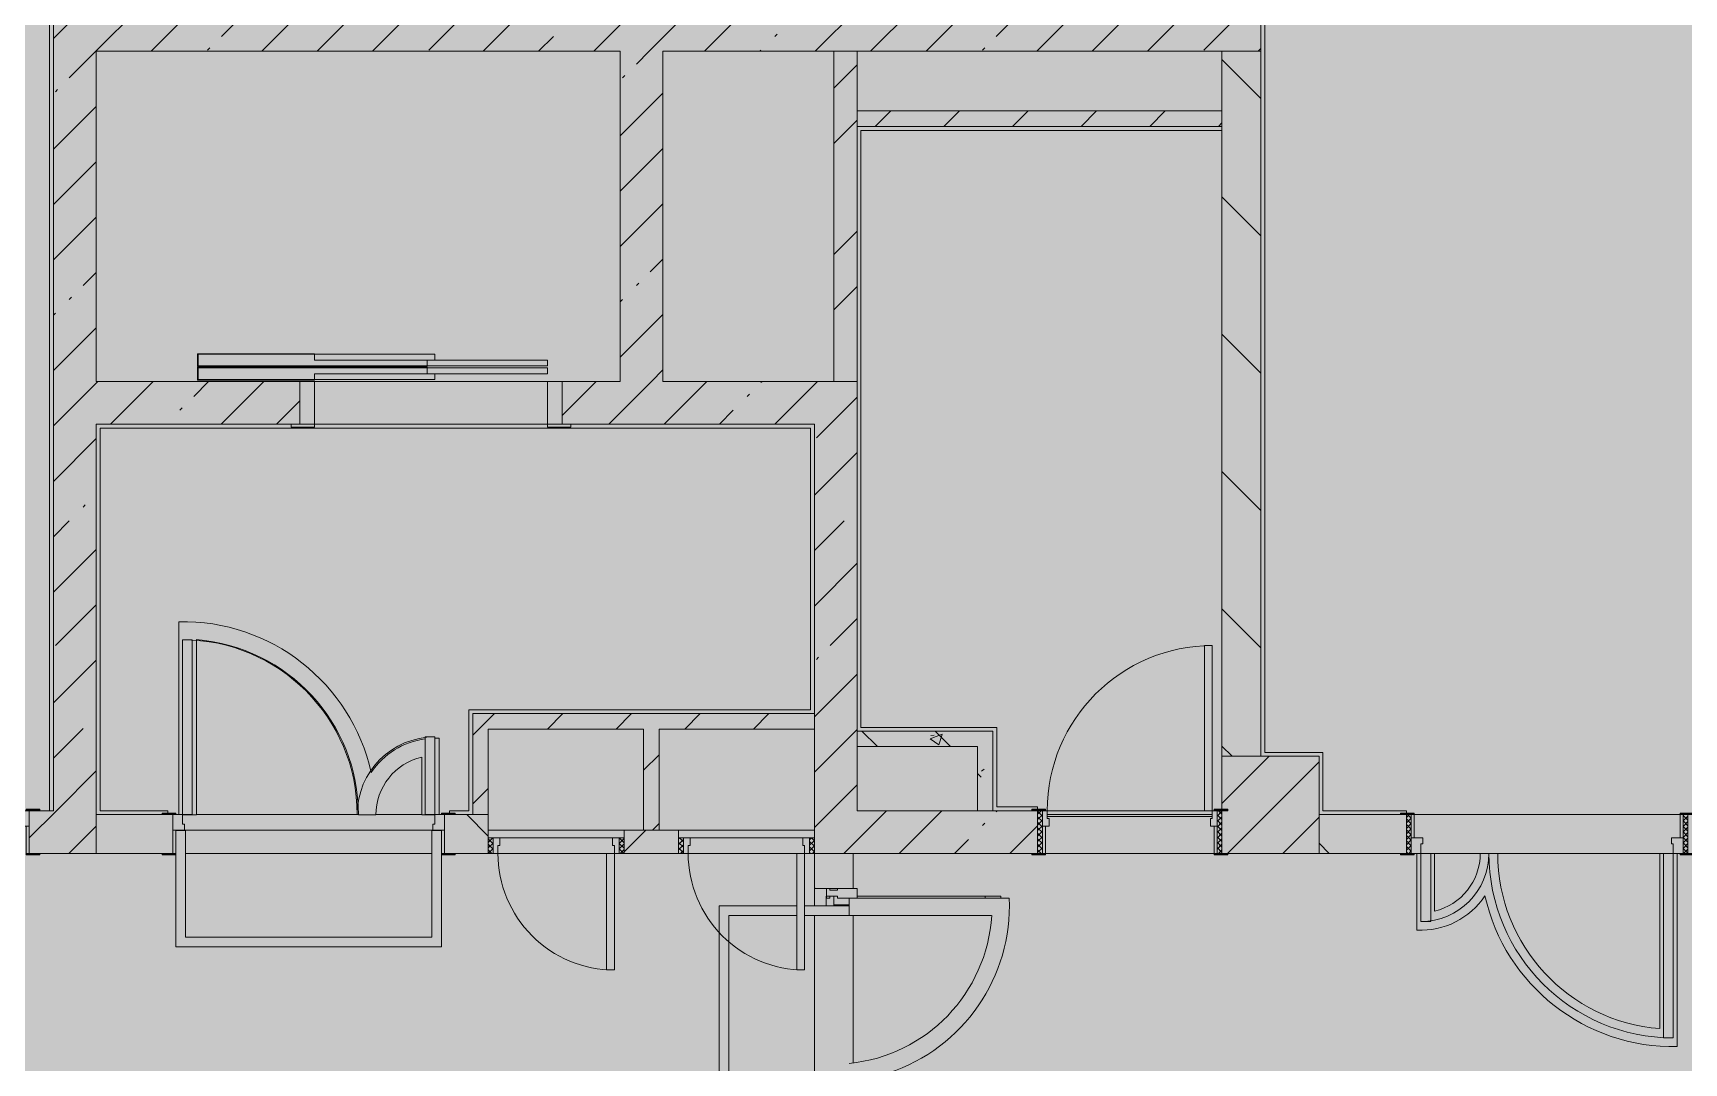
# Model space of a CAD drawing. Header units: millimetres. Extents: x 2623 to 210903, y -8553 to 29000.
# Drawn here: x 178368 to 186873, y 12321 to 17624 of the extents above; entities that cross this region are included whole.
import ezdxf

# ---------------------------------------------------------------- set-up
doc = ezdxf.new("R2010")
doc.units = ezdxf.units.MM
doc.layers.add('A-DETL-GENF-6', color=7, linetype='Continuous', lineweight=9, true_color=0xc0c0c0, transparency=0.4)
for name, color, linetype, lineweight, true_color in [('A-DETL-GENF-8', 7, 'Continuous', 5, 0xe2e2e2), ('A-DETL-GENF-9', 7, 'Continuous', 5, 0xb7b7b7), ('A-DOOR-3', 7, 'Continuous', 5, 0xb7b7b7), ('A-DOOR-4', 7, 'Continuous', 5, 0xe2e2e2), ('A-DOOR-5', 7, 'Continuous', 5, 0xaaaaaa), ('A-DOOR-FRAM-3', 7, 'Continuous', 5, 0xe2e2e2), ('A-DOOR-FRAM-4', 7, 'Continuous', 5, 0xb7b7b7), ('A-DOOR-FRAM-5', 7, 'Continuous', 5, 0xaaaaaa), ('A-FLOR-2', 7, 'Continuous', 5, 0xb7b7b7), ('A-GLAZ-CWMG-3', 7, 'Continuous', 5, 0x737373), ('A-WALL-6', 7, 'Continuous', 9, 0x737373), ('I-WALL-5', 7, 'Continuous', 5, 0x737373), ('I-WALL-6', 7, 'Continuous', 5, 0x787878), ('S-COLS-2', 7, 'Continuous', 5, 0x737373)]:
    doc.layers.add(name, color=color, linetype=linetype, lineweight=lineweight, true_color=true_color)
doc.layers.add('I-WALL-4', color=7, linetype='Continuous', lineweight=5)
doc.layers.add('S-COLS-1', color=7, linetype='Continuous', lineweight=5)
pattern_1 = [(45, (83893.37, 0), (-285.1231, 285.1231), []), (45, (84178.5, 0), (-285.1231, 285.1231), [504.031, -100.806, 16.764, -84.042])]
pattern_2 = [(45, (83893.4, 0), (-427.6843, 427.6843), []), (45, (84178.5, 0), (-427.6843, 427.6843), [])]
pattern_3 = [(135, (83893.37, 0), (-353.5534, -353.5534), [])]
pattern_4 = [(45, (83893.37, 0), (-176.7767, 176.7767), [])]
pattern_5 = [(135, (83893.37, 0), (-377.1708, -377.1708), [533.4, -88.9, 17.78, -88.9]), (135, (83893.37, 376.94), (-377.1708, -377.1708), []), (50, (83893.37, 0), (637.6445, -55.7866), [66.675, -733.425]), (355, (83893.4, 0), (-123.3494, 668.699), [53.34, -586.74]), (100.451, (83946.5, -4.65), (514.299, 612.908), [56.665, -623.315]), (46.184, (83893.4, 177.8), (948.7764, -147.1497), [100.012, -1100.137]), (96.636, (83972.4, 165.5), (830.909, 865.997), [84.998, -934.973]), (351.184, (83893.4, 177.8), (830.918, 865.988), [80.01, -880.11]), (21, (83982.27, 133.35), (530.6506, -357.9283), [66.675, -733.425]), (326, (83982.3, 133.35), (216.308, 644.6585), [53.34, -586.74]), (71.451, (84026.5, 103.5), (746.9596, 286.7243), [56.665, -623.315]), (37.5, (83893.37, 0), (10.81053, 295.9426), [16.764, -562.864, 16.764, -578.866, -588.962]), (37.5, (83893.37, 0), (10.81053, 295.9426), [-1175.258, 16.764, -572.198]), (7.5, (83893.37, 0), (233.8692, 350.6318), [16.764, -322.834, 16.764, -549.529, -224.472]), (7.5, (83893.37, 0), (233.8692, 350.6318), [-905.891, 16.764, -207.708]), (327.5, (83695.13, 0), (474.5678, -20.0513), [16.764, -205.486, 16.764, -676.656, -920.115]), (327.5, (83695.13, 0), (474.5678, -20.0513), [-915.67, 16.764, -903.351]), (317.5, (83606.23, 0), (518.4522, 88.9934), [16.764, -272.161, 16.764, -443.738, -653.415]), (317.5, (83606.23, 0), (518.4522, 88.9934), [-749.427, 16.764, -636.651])]

# ---------------------------------------------------------------- blocks, each defined once
blk = doc.blocks.new('110_Дверь_СКБ_2Ст - Д-1_л_Лестничная клетка EIS60 2-32142534-3_1_3_птичка')
at = {"layer": 'A-DOOR-4'}
for points in [[(612.5, 110), (662.5, 110), (662.5, 1010), (612.5, 1010), (612.5, 603.3)], [(-587.5, 110), (-587.5, 510), (-637.5, 510), (-637.5, 110)], [(712.5, -110), (712.5, 30), (697.5, 24.8), (697.5, -110)]]:
    blk.add_hatch(color=256, dxfattribs=at).paths.add_polyline_path(points)
h = blk.add_hatch(color=256, dxfattribs=at)
h.paths.add_polyline_path([(652.5, 30), (712.5, 30), (712.5, 110), (662.5, 110), (662.5, 60), (652.5, 60)])
h.paths.add_polyline_path([(-687.5, 30), (-627.5, 30), (-627.5, 60), (-637.5, 60), (-637.5, 110), (-687.5, 110)])
at = {"layer": 'A-DOOR-FRAM-3'}
for points in [[(-672.5, 110), (-672.5, 118), (-742.5, 118), (-742.5, 110)], [(767.5, 110), (767.5, 118), (697.5, 118), (697.5, 110)], [(-672.5, -110), (-672.5, 30), (-687.5, 24.8), (-687.5, -110)], [(-672.5, -118), (-672.5, -110), (-742.5, -110), (-742.5, -118)], [(767.5, -118), (767.5, -110), (697.5, -110), (697.5, -118)]]:
    blk.add_hatch(color=256, dxfattribs=at).paths.add_polyline_path(points)
at = {"layer": 'A-DOOR-3'}
for p, q in [((662.5, 1010), (612.5, 1010)), ((612.5, 1010), (612.5, 110)), ((662.5, 110), (662.5, 1010)), ((-637.5, 510), (-637.5, 110)), ((-587.5, 510), (-637.5, 510)), ((-587.5, 110), (-587.5, 510)), ((-637.5, 110), (-587.5, 110)), ((612.5, 110), (662.5, 110))]:
    blk.add_line(p, q, dxfattribs=at)
for centre, radius, start, end in [((662.5, 110), 900, 90, 180), ((-637.5, 110), 400, 360, 90)]:
    blk.add_arc(centre, radius, start, end, dxfattribs=at)
at = {"layer": 'A-DOOR-FRAM-4'}
for p, q in [((-672.5, 118), (-742.5, 118)), ((-742.5, 118), (-742.5, 110)), ((-742.5, 110), (-672.5, 110)), ((-637.5, 110), (-687.5, 110)), ((-687.5, 110), (-687.5, 30)), ((-672.5, 110), (-672.5, 118)), ((-637.5, 60), (-637.5, 110)), ((662.5, 110), (662.5, 60)), ((712.5, 110), (662.5, 110)), ((767.5, 118), (697.5, 118)), ((697.5, 118), (697.5, 110)), ((697.5, 110), (767.5, 110)), ((712.5, 30), (712.5, 110)), ((767.5, 110), (767.5, 118)), ((-687.5, 30), (-627.5, 30)), ((-672.5, 30), (-687.5, 30)), ((-687.5, 30), (-687.5, -110)), ((-672.5, -110), (-672.5, 30)), ((-627.5, 60), (-637.5, 60)), ((-627.5, 30), (-627.5, 60)), ((662.5, 60), (652.5, 60)), ((652.5, 60), (652.5, 30)), ((652.5, 30), (712.5, 30)), ((712.5, 30), (697.5, 30)), ((697.5, 30), (697.5, -110)), ((712.5, -110), (712.5, 30)), ((-672.5, -110), (-742.5, -110)), ((-742.5, -110), (-742.5, -118)), ((-742.5, -118), (-672.5, -118)), ((-687.5, -110), (-672.5, -110)), ((-672.5, -118), (-672.5, -110)), ((697.5, -110), (712.5, -110)), ((767.5, -110), (697.5, -110)), ((697.5, -110), (697.5, -118)), ((697.5, -118), (767.5, -118)), ((767.5, -118), (767.5, -110))]:
    blk.add_line(p, q, dxfattribs=at)
blk = doc.blocks.new('110_Дверь_СКБ_2Ст - Д-3а 1450x2100h_Лестничная клетка из коридора-32352288-3_1_3_птичка')
at = {"layer": 'A-DOOR-4'}
for points in [[(-587.5, 100), (-587.5, 1000), (-637.5, 1000), (-637.5, 100)], [(662.5, 100), (662.5, 500), (612.5, 500), (612.5, 100)], [(712.5, -100), (712.5, 20), (697.5, 20), (697.5, -100)]]:
    blk.add_hatch(color=256, dxfattribs=at).paths.add_polyline_path(points)
h = blk.add_hatch(color=256, dxfattribs=at)
h.paths.add_polyline_path([(-627.5, 20), (-627.5, 50), (-637.5, 50), (-637.5, 100), (-687.5, 100), (-687.5, 20)])
h.paths.add_polyline_path([(712.5, 20), (712.5, 100), (662.5, 100), (662.5, 50), (652.5, 50), (652.5, 20)])
at = {"layer": 'A-DOOR-FRAM-3'}
for points in [[(-672.5, 100), (-672.5, 108), (-742.5, 108), (-742.5, 100)], [(767.5, 100), (767.5, 108), (697.5, 108), (697.5, 100)], [(-672.5, -100), (-672.5, 20), (-687.5, 20), (-687.5, -100)], [(-672.5, -108), (-672.5, -100), (-742.5, -100), (-742.5, -108)], [(767.5, -108), (767.5, -100), (697.5, -100), (697.5, -108)]]:
    blk.add_hatch(color=256, dxfattribs=at).paths.add_polyline_path(points)
at = {"layer": 'A-DOOR-3'}
for p, q in [((-637.5, 1000), (-637.5, 100)), ((-587.5, 1000), (-637.5, 1000)), ((-587.5, 100), (-587.5, 1000)), ((662.5, 500), (612.5, 500)), ((612.5, 500), (612.5, 100)), ((662.5, 100), (662.5, 500)), ((-637.5, 100), (-587.5, 100)), ((612.5, 100), (662.5, 100))]:
    blk.add_line(p, q, dxfattribs=at)
for centre, radius, start, end in [((-637.5, 100), 900, 0, 90), ((662.5, 100), 400, 90, 180)]:
    blk.add_arc(centre, radius, start, end, dxfattribs=at)
at = {"layer": 'A-DOOR-FRAM-4'}
for p, q in [((-672.5, 108), (-742.5, 108)), ((-742.5, 108), (-742.5, 100)), ((-742.5, 100), (-672.5, 100)), ((-637.5, 100), (-687.5, 100)), ((-687.5, 100), (-687.5, 20)), ((-672.5, 100), (-672.5, 108)), ((-637.5, 50), (-637.5, 100)), ((662.5, 100), (662.5, 50)), ((712.5, 100), (662.5, 100)), ((767.5, 108), (697.5, 108)), ((697.5, 108), (697.5, 100)), ((697.5, 100), (767.5, 100)), ((712.5, 20), (712.5, 100)), ((767.5, 100), (767.5, 108)), ((-687.5, 20), (-627.5, 20)), ((-672.5, 20), (-687.5, 20)), ((-687.5, 20), (-687.5, -100)), ((-672.5, -100), (-672.5, 20)), ((-627.5, 50), (-637.5, 50)), ((-627.5, 20), (-627.5, 50)), ((662.5, 50), (652.5, 50)), ((652.5, 50), (652.5, 20)), ((652.5, 20), (712.5, 20)), ((712.5, 20), (697.5, 20)), ((697.5, 20), (697.5, -100)), ((712.5, -100), (712.5, 20)), ((-672.5, -100), (-742.5, -100)), ((-742.5, -100), (-742.5, -108)), ((-742.5, -108), (-672.5, -108)), ((-687.5, -100), (-672.5, -100)), ((-672.5, -108), (-672.5, -100)), ((697.5, -100), (712.5, -100)), ((767.5, -100), (697.5, -100)), ((697.5, -100), (697.5, -108)), ((697.5, -108), (767.5, -108)), ((767.5, -108), (767.5, -100))]:
    blk.add_line(p, q, dxfattribs=at)
blk = doc.blocks.new('110_Дверь_СКБ_1Ст_Внутренняя1 - Д-8_п_ 950x2100h_охрана 2-32352576-3_1_3_птичка')
at = {"layer": 'A-DOOR-4'}
h = blk.add_hatch(color=256, dxfattribs=at)
h.paths.add_polyline_path([(462.5, 30), (462.5, 110), (437.5, 110), (437.5, 70), (427.5, 70), (427.5, 30)])
h.paths.add_polyline_path([(-402.5, 30), (-402.5, 70), (-412.5, 70), (-412.5, 110), (-437.5, 110), (-437.5, 30)])
at = {"layer": 'A-DOOR-5'}
h = blk.add_hatch(dxfattribs=at)
h.set_pattern_fill('FP_13', color=256, style=0, pattern_type=2)
h.set_pattern_definition([(135, (1826.41, 174.685), (-14.14214, -14.14214), []), (225, (1826.41, 174.685), (14.14214, -14.14214), [])])
h.paths.add_polyline_path([(487.5, -110), (487.5, 110), (462.5, 110), (462.5, -110)])
at = {"layer": 'A-DOOR-FRAM-3'}
for points in [[(397.5, 110), (437.5, 110), (437.5, 960), (397.5, 960)], [(-422.5, 110), (-422.5, 118), (-492.5, 118), (-492.5, 110)], [(517.5, 110), (517.5, 118), (447.5, 118), (447.5, 110)], [(-422.5, -110), (-422.5, 30), (-437.5, 24.8), (-437.5, -110)], [(462.5, -110), (462.5, 30), (447.5, 24.8), (447.5, -110)], [(-422.5, -118), (-422.5, -110), (-492.5, -110), (-492.5, -118)], [(517.5, -118), (517.5, -110), (447.5, -110), (447.5, -118)]]:
    blk.add_hatch(color=256, dxfattribs=at).paths.add_polyline_path(points)
at = {"layer": 'A-DOOR-FRAM-5'}
h = blk.add_hatch(dxfattribs=at)
h.set_pattern_fill('FP_14', color=256, style=0, pattern_type=2)
h.set_pattern_definition([(45, (-296.384, 174.685), (-14.1421, 14.1421), []), (135, (-296.384, 174.685), (-14.1421, -14.1421), [])])
h.paths.add_polyline_path([(-437.5, -110), (-437.5, 110), (-462.5, 110), (-462.5, -110)])
at = {"layer": 'A-DOOR-3'}
for p, q in [((437.5, 960), (397.5, 960)), ((397.5, 960), (397.5, 110)), ((437.5, 110), (437.5, 960)), ((397.5, 110), (437.5, 110))]:
    blk.add_line(p, q, dxfattribs=at)
blk.add_arc((437.5, 110), 850, 90, 180, dxfattribs=at)
at = {"layer": 'A-DOOR-FRAM-4'}
for p, q in [((-422.5, 118), (-492.5, 118)), ((-492.5, 118), (-492.5, 110)), ((-492.5, 110), (-422.5, 110)), ((-437.5, 110), (-462.5, 110)), ((-462.5, 110), (-462.5, -110)), ((-412.5, 110), (-437.5, 110)), ((-437.5, 110), (-437.5, 30)), ((-437.5, -110), (-437.5, 110)), ((-422.5, 110), (-437.5, 110)), ((-437.5, 110), (-437.5, 109)), ((-437.5, 109), (-422.5, 109)), ((-422.5, 110), (-422.5, 118)), ((-422.5, 109), (-422.5, 110)), ((-412.5, 70), (-412.5, 110)), ((437.5, 110), (437.5, 70)), ((462.5, 110), (437.5, 110)), ((517.5, 118), (447.5, 118)), ((447.5, 118), (447.5, 110)), ((462.5, 110), (447.5, 110)), ((447.5, 110), (447.5, 109)), ((447.5, 110), (517.5, 110)), ((447.5, 109), (462.5, 109)), ((462.5, 30), (462.5, 110)), ((487.5, 110), (462.5, 110)), ((462.5, 110), (462.5, -110)), ((462.5, 109), (462.5, 110)), ((487.5, -110), (487.5, 110)), ((517.5, 110), (517.5, 118)), ((-437.5, 30), (-402.5, 30)), ((-422.5, 30), (-437.5, 30)), ((-437.5, 30), (-437.5, -110)), ((-422.5, -110), (-422.5, 30)), ((-402.5, 70), (-412.5, 70)), ((-402.5, 30), (-402.5, 70)), ((437.5, 70), (427.5, 70)), ((427.5, 70), (427.5, 30)), ((427.5, 30), (462.5, 30)), ((462.5, 30), (447.5, 30)), ((447.5, 30), (447.5, -110)), ((462.5, -110), (462.5, 30)), ((-422.5, -110), (-492.5, -110)), ((-492.5, -110), (-492.5, -118)), ((-492.5, -118), (-422.5, -118)), ((-462.5, -110), (-437.5, -110)), ((-437.5, -110), (-422.5, -110)), ((-422.5, -118), (-422.5, -110)), ((447.5, -110), (462.5, -110)), ((517.5, -110), (447.5, -110)), ((447.5, -110), (447.5, -118)), ((447.5, -118), (517.5, -118)), ((462.5, -110), (487.5, -110)), ((517.5, -118), (517.5, -110))]:
    blk.add_line(p, q, dxfattribs=at)
blk = doc.blocks.new('110_Дверь_СКБ_2Ст - Д-6_л__ ДОО_Дв_1450x2100h_Дверь из раздевальной в коридор-32357677-3_1_3_птичка')
at = {"layer": 'A-DOOR-4'}
for points in [[(-587.5, 1050), (-637.5, 1050), (-637.5, 100), (-587.5, 100), (-587.5, 543.6)], [(612.5, 450), (612.5, 100), (662.5, 100), (662.5, 450)]]:
    blk.add_hatch(color=256, dxfattribs=at).paths.add_polyline_path(points)
h = blk.add_hatch(color=256, dxfattribs=at)
h.paths.add_polyline_path([(662.5, 100), (662.5, 50), (652.5, 50), (652.5, 20), (712.5, 20), (712.5, 100), (672.8, 100)])
h.paths.add_polyline_path([(-637.5, 100), (-687.5, 100), (-687.5, 20), (-627.5, 20), (-627.5, 50), (-637.5, 50)])
at = {"layer": 'A-DOOR-5'}
h = blk.add_hatch(dxfattribs=at)
h.set_pattern_fill('FP_21', color=256, style=0, pattern_type=2)
h.set_pattern_definition([(135, (1576.41, 164.685), (-14.14214, -14.14214), []), (225, (1576.41, 164.685), (14.14214, -14.14214), [])])
h.paths.add_polyline_path([(737.5, 100), (712.5, 100), (712.5, -100), (737.5, -100), (737.5, -34.8)])
at = {"layer": 'A-DOOR-FRAM-3'}
for points in [[(-672.5, 108), (-742.5, 108), (-742.5, 100), (-672.5, 100)], [(697.5, 108), (697.5, 100), (767.5, 100), (767.5, 108)], [(-672.5, 20), (-687.5, 20), (-687.5, -100), (-672.5, -100), (-672.5, -34.8)], [(712.5, 20), (697.5, 20), (697.5, -100), (712.5, -100), (712.5, -34.8)], [(-672.5, -100), (-742.5, -100), (-742.5, -108), (-672.5, -108)], [(697.5, -100), (697.5, -108), (767.5, -108), (767.5, -100)]]:
    blk.add_hatch(color=256, dxfattribs=at).paths.add_polyline_path(points)
at = {"layer": 'A-DOOR-FRAM-5'}
h = blk.add_hatch(dxfattribs=at)
h.set_pattern_fill('FP_22', color=256, style=0, pattern_type=2)
h.set_pattern_definition([(45, (-546.384, 164.685), (-14.1421, 14.1421), []), (135, (-546.384, 164.685), (-14.1421, -14.1421), [])])
h.paths.add_polyline_path([(-712.5, 100), (-712.5, -100), (-687.5, -100), (-687.5, 100)])
at = {"layer": 'A-DOOR-3'}
for p, q in [((-637.5, 1050), (-637.5, 100)), ((-587.5, 1050), (-637.5, 1050)), ((-587.5, 100), (-587.5, 1050)), ((662.5, 450), (612.5, 450)), ((612.5, 450), (612.5, 100)), ((662.5, 100), (662.5, 450)), ((-637.5, 100), (-587.5, 100)), ((612.5, 100), (662.5, 100))]:
    blk.add_line(p, q, dxfattribs=at)
for centre, radius, start, end in [((-637.5, 100), 950, 0, 90), ((662.5, 100), 350, 90, 180)]:
    blk.add_arc(centre, radius, start, end, dxfattribs=at)
at = {"layer": 'A-DOOR-FRAM-4'}
for p, q in [((-672.5, 108), (-742.5, 108)), ((-742.5, 108), (-742.5, 100)), ((-742.5, 100), (-672.5, 100)), ((-687.5, 100), (-712.5, 100)), ((-712.5, 100), (-712.5, -100)), ((-637.5, 100), (-687.5, 100)), ((-687.5, 100), (-687.5, 20)), ((-687.5, -100), (-687.5, 100)), ((-672.5, 100), (-672.5, 108)), ((-637.5, 50), (-637.5, 100)), ((662.5, 100), (662.5, 50)), ((712.5, 100), (662.5, 100)), ((767.5, 108), (697.5, 108)), ((697.5, 108), (697.5, 100)), ((697.5, 100), (767.5, 100)), ((712.5, 20), (712.5, 100)), ((737.5, 100), (712.5, 100)), ((712.5, 100), (712.5, -100)), ((737.5, -100), (737.5, 100)), ((767.5, 100), (767.5, 108)), ((-687.5, 20), (-627.5, 20)), ((-672.5, 20), (-687.5, 20)), ((-687.5, 20), (-687.5, -100)), ((-672.5, -100), (-672.5, 20)), ((-627.5, 50), (-637.5, 50)), ((-627.5, 20), (-627.5, 50)), ((662.5, 50), (652.5, 50)), ((652.5, 50), (652.5, 20)), ((652.5, 20), (712.5, 20)), ((712.5, 20), (697.5, 20)), ((697.5, 20), (697.5, -100)), ((712.5, -100), (712.5, 20)), ((-672.5, -100), (-742.5, -100)), ((-742.5, -100), (-742.5, -108)), ((-742.5, -108), (-672.5, -108)), ((-712.5, -100), (-687.5, -100)), ((-687.5, -100), (-672.5, -100)), ((-672.5, -108), (-672.5, -100)), ((697.5, -100), (712.5, -100)), ((767.5, -100), (697.5, -100)), ((697.5, -100), (697.5, -108)), ((697.5, -108), (767.5, -108)), ((712.5, -100), (737.5, -100)), ((767.5, -108), (767.5, -100))]:
    blk.add_line(p, q, dxfattribs=at)
blk = doc.blocks.new('110_Дверь_СКБ_1Ст - д-18 700x2100h_Технический шкаф ЭОМ и СС-V147-3_1_3_птичка')
at = {"layer": 'A-DOOR-4'}
h = blk.add_hatch(color=256, dxfattribs=at)
h.paths.add_polyline_path([(312.5, 60), (312.5, 20), (302.5, 20), (302.5, -20), (337.5, -20), (337.5, 60)])
h.paths.add_polyline_path([(-287.5, 60), (-312.5, 60), (-312.5, -20), (-277.5, -20), (-277.5, 20), (-287.5, 20)])
at = {"layer": 'A-DOOR-5'}
h = blk.add_hatch(dxfattribs=at)
h.set_pattern_fill('FP_26', color=256, style=0, pattern_type=2)
h.set_pattern_definition([(135, (1951.41, 124.685), (-14.14214, -14.14214), []), (225, (1951.41, 124.685), (14.14214, -14.14214), [])])
h.paths.add_polyline_path([(362.5, 60), (337.5, 60), (337.5, -20), (362.5, -20)])
at = {"layer": 'A-DOOR-FRAM-3'}
blk.add_hatch(color=256, dxfattribs=at).paths.add_polyline_path([(-247.5, 660), (-287.5, 660), (-287.5, 60), (-247.5, 60), (-247.5, 503.6)])
at = {"layer": 'A-DOOR-FRAM-5'}
h = blk.add_hatch(dxfattribs=at)
h.set_pattern_fill('FP_27', color=256, style=0, pattern_type=2)
h.set_pattern_definition([(45, (-171.384, 124.685), (-14.1421, 14.1421), []), (135, (-171.384, 124.685), (-14.1421, -14.1421), [])])
h.paths.add_polyline_path([(-312.5, 60), (-337.5, 60), (-337.5, -20), (-312.5, -20)])
at = {"layer": 'A-DOOR-3'}
for p, q in [((-287.5, 660), (-287.5, 60)), ((-247.5, 660), (-287.5, 660)), ((-247.5, 60), (-247.5, 660)), ((-287.5, 60), (-247.5, 60))]:
    blk.add_line(p, q, dxfattribs=at)
blk.add_arc((-287.5, 60), 600, 360, 90, dxfattribs=at)
at = {"layer": 'A-DOOR-FRAM-4'}
for p, q in [((-312.5, 60), (-337.5, 60)), ((-337.5, 60), (-337.5, -20)), ((-287.5, 60), (-312.5, 60)), ((-312.5, 60), (-312.5, -20)), ((-312.5, -20), (-312.5, 60)), ((-287.5, 20), (-287.5, 60)), ((-277.5, 20), (-287.5, 20)), ((-277.5, -20), (-277.5, 20)), ((-247.5, 60), (312.5, 60)), ((312.5, 20), (302.5, 20)), ((302.5, 20), (302.5, -20)), ((312.5, 60), (312.5, 20)), ((337.5, 60), (312.5, 60)), ((337.5, -20), (337.5, 60)), ((362.5, 60), (337.5, 60)), ((337.5, 60), (337.5, -20)), ((362.5, -20), (362.5, 60)), ((-337.5, -20), (-312.5, -20)), ((-312.5, -20), (-277.5, -20)), ((302.5, -20), (-277.5, -20)), ((302.5, -20), (337.5, -20)), ((337.5, -20), (362.5, -20))]:
    blk.add_line(p, q, dxfattribs=at)
blk = doc.blocks.new('BSC_Колонна _Прямоугольная - 500х500-17857564-3_1_3_птичка')
at = {"layer": 'S-COLS-1'}
h = blk.add_hatch(dxfattribs=at)
h.set_pattern_fill('FP_134', color=256, style=0, pattern_type=2)
h.set_pattern_definition([(45, (-100850, -13650), (-285.1231, 285.1231), []), (45, (-100564.88, -13650), (-285.1231, 285.1231), [504.031, -100.806, 16.764, -84.042])])
h.paths.add_polyline_path([(-250, -250), (250, -250), (250, 250), (-250, 250), (-250, -22), (-220, -22), (-220, -30), (-250, -30), (-250, -115.2)])
at = {"layer": 'S-COLS-2'}
for p, q in [((250, 250), (-250, 250)), ((-250, 250), (-250, -22)), ((250, -250), (250, 250)), ((-220, -250), (250, -250))]:
    blk.add_line(p, q, dxfattribs=at)
blk = doc.blocks.new('DOR_Дверь лифта - 1350х2050h-19118285-3_1_3_птичка')
at = {"layer": 'A-DOOR-3'}
for p, q in [((-600, 125), (-720, 125)), ((-720, 125), (-720, 110)), ((-720, 110), (-600, 110)), ((-675, 110), (-675, -110)), ((-600, 110), (-675, 110)), ((-600, 110), (-600, 125)), ((600, 110), (-600, 110)), ((-600, 110), (-600, -110)), ((720, 125), (600, 125)), ((600, 125), (600, 110)), ((600, -110), (600, 110)), ((675, 110), (600, 110)), ((600, 110), (720, 110)), ((675, -110), (675, 110)), ((720, 110), (720, 125)), ((-675, -110), (-600, -110)), ((-600, -110), (600, -110)), ((-600, -150), (-600, -180)), ((20, -150), (-600, -150)), ((-20, -120), (-20, -150)), ((600, -120), (-20, -120)), ((-20, -150), (600, -150)), ((20, -180), (20, -150)), ((600, -110), (675, -110)), ((600, -150), (600, -120)), ((-600, -180), (20, -180)), ((-600, -190), (-600, -220)), ((20, -190), (-600, -190)), ((-600, -220), (20, -220)), ((-20, -220), (-20, -250)), ((600, -220), (-20, -220)), ((-20, -250), (600, -250)), ((20, -220), (20, -190)), ((600, -250), (600, -220))]:
    blk.add_line(p, q, dxfattribs=at)
at = {"layer": 'A-DOOR-FRAM-4'}
for p, q in [((600, -117), (600, -120)), ((1203, -117), (600, -117)), ((600, -120), (1200, -120)), ((1200, -120), (1200, -180)), ((1203, -183), (1203, -117)), ((1200, -180), (20, -180)), ((20, -180), (20, -183)), ((20, -183), (1203, -183)), ((1203, -187), (20, -187)), ((20, -187), (20, -190)), ((20, -190), (1200, -190)), ((600, -250), (600, -253)), ((1200, -250), (600, -250)), ((600, -253), (1203, -253)), ((1200, -190), (1200, -250)), ((1203, -253), (1203, -187))]:
    blk.add_line(p, q, dxfattribs=at)
blk = doc.blocks.new('Дверь_Витражная_остекление_ - ВВ-7 остекление-32356329-3_1_3_птичка')
at = {"layer": 'A-DETL-GENF-8'}
blk.add_hatch(color=256, dxfattribs=at).paths.add_polyline_path([(-860, -20), (-860, -96), (-815, -96), (-815, -20)])
h = blk.add_hatch(color=256, dxfattribs=at)
h.paths.add_polyline_path([(865, -100), (900, -100), (900, -40), (910, -40), (910, -20), (865, -20), (865, -40)])
h.paths.add_polyline_path([(900, -880), (910, -880), (910, -140), (900, -140), (900, -833.5)])
at = {"layer": 'A-DETL-GENF-9'}
for p, q in [((-815, -20), (-860, -20)), ((-860, -96), (-860, -20)), ((-815, -20), (-860, -20)), ((-860, -20), (-860, -96)), ((865, -100), (865, -20)), ((865, -20), (865, -100)), ((910, -880), (910, -140)), ((910, -880), (910, -140)), ((910, -800), (900, -800)), ((910, -880), (900, -880)), ((900, -880), (910, -880))]:
    blk.add_line(p, q, dxfattribs=at)
at = {"layer": 'A-DOOR-3'}
for p, q in [((-910, 20), (-860, 20)), ((-910, -20), (-910, 20)), ((-860, 20), (-860, -20)), ((860, 20), (910, 20)), ((860, -20), (860, 20)), ((910, 20), (910, -20)), ((-860, -20), (-910, -20)), ((-860, -96), (-860, -20)), ((910, -20), (860, -20))]:
    blk.add_line(p, q, dxfattribs=at)
for centre, start, end in [((-860, -20), 354.58147, 0), ((860, -20), 180, 185.41853)]:
    blk.add_arc(centre, 860, start, end, dxfattribs=at)
blk = doc.blocks.new('Прямоугольный импост - Импост структурный с накладкой - 160мм Темный-32348142-3_1_3_птичка')
at = {"layer": 'A-GLAZ-CWMG-3'}
for p, q in [((0, 17), (-50, 17)), ((-50, 17), (-50, 0)), ((-50, 0), (-40, 0)), ((-40, 0), (-40, -40)), ((-10, -40), (-10, 0)), ((-10, 0), (0, 0)), ((0, 0), (0, 17)), ((-40, -40), (-50, -40)), ((-50, -40), (-50, -140)), ((0, -40), (-10, -40)), ((0, -140), (0, -40)), ((-50, -140), (0, -140))]:
    blk.add_line(p, q, dxfattribs=at)

msp = doc.modelspace()

# ---------------------------------------------------------------- hatches: boundary and pattern name
at = {"layer": 'A-DETL-GENF-6'}
msp.add_hatch(color=256, dxfattribs=at).paths.add_polyline_path([(209126.4, -258), (209126.4, 21479), (177226.4, 21479), (177226.4, 27379), (168463.4, 27379), (168463.4, 10208.3), (173103.4, 10208.3), (173103.4, -258), (207881, -258)])
at = {"layer": 'I-WALL-4'}
h = msp.add_hatch(dxfattribs=at)
h.set_pattern_fill('FP_69', color=256, style=0, pattern_type=2)
h.set_pattern_definition(pattern_1)
h.paths.add_polyline_path([(184473.4, 17530), (184693.4, 17530), (184693.4, 21400), (184473.4, 21400), (184473.4, 17750)])
h = msp.add_hatch(dxfattribs=at)
h.set_pattern_fill('FP_69', color=256, style=0, pattern_type=2)
h.set_pattern_definition(pattern_1)
h.paths.add_polyline_path([(178516.5, 13620), (178693.4, 13620), (178693.4, 17750), (178473.4, 17750), (178473.4, 13620)])
h = msp.add_hatch(dxfattribs=at)
h.set_pattern_fill('FP_69', color=256, style=0, pattern_type=2)
h.set_pattern_definition(pattern_1)
h.paths.add_polyline_path([(184473.4, 17530), (184473.4, 17750), (178693.4, 17750), (178693.4, 17530), (183643.7, 17530)])
h = msp.add_hatch(dxfattribs=at)
h.set_pattern_fill('FP_69', color=256, style=0, pattern_type=2)
h.set_pattern_definition(pattern_1)
h.paths.add_polyline_path([(181613.4, 15830), (181613.4, 17530), (181393.4, 17530), (181393.4, 15830)])
h = msp.add_hatch(dxfattribs=at)
h.set_pattern_fill('FP_95', color=256, style=0, pattern_type=2)
h.set_pattern_definition(pattern_2)
h.paths.add_polyline_path([(182613.4, 15830), (182613.4, 17530), (182493.4, 17530), (182493.4, 15830)])
h = msp.add_hatch(dxfattribs=at)
h.set_pattern_fill('FP_72', color=256, style=0, pattern_type=2)
h.set_pattern_definition(pattern_3)
h.paths.add_polyline_path([(184693.4, 13900), (184693.4, 17530), (184493.4, 17530), (184493.4, 13900), (184677.5, 13900)])
h = msp.add_hatch(dxfattribs=at)
h.set_pattern_fill('FP_74', color=256, style=0, pattern_type=2)
h.set_pattern_definition(pattern_4)
h.paths.add_polyline_path([(184493.4, 17142.8), (184493.4, 17222.8), (182613.4, 17222.8), (182613.4, 17142.8), (183643.7, 17142.8)])
h = msp.add_hatch(dxfattribs=at)
h.set_pattern_fill('FP_69', color=256, style=0, pattern_type=2)
h.set_pattern_definition(pattern_1)
h.paths.add_polyline_path([(179743.4, 15610), (179743.4, 15830), (178693.4, 15830), (178693.4, 15610)])
h.paths.add_polyline_path([(182393.4, 15610), (182393.4, 15830), (181093.4, 15830), (181093.4, 15610), (181779.2, 15610)])
h = msp.add_hatch(dxfattribs=at)
h.set_pattern_fill('FP_69', color=256, style=0, pattern_type=2)
h.set_pattern_definition(pattern_1)
h.paths.add_polyline_path([(182393.4, 13620), (182613.4, 13620), (182613.4, 15830), (182393.4, 15830), (182393.4, 14040)])
h = msp.add_hatch(dxfattribs=at)
h.set_pattern_fill('FP_74', color=256, style=0, pattern_type=2)
h.set_pattern_definition(pattern_4)
h.paths.add_polyline_path([(180713.4, 13600), (180713.4, 14120), (180633.4, 14120), (180633.4, 13600)])
h = msp.add_hatch(dxfattribs=at)
h.set_pattern_fill('FP_74', color=256, style=0, pattern_type=2)
h.set_pattern_definition(pattern_4)
h.paths.add_polyline_path([(181513.4, 14040), (182393.4, 14040), (182393.4, 14120), (180713.4, 14120), (180713.4, 14040), (180847, 14040)])
h = msp.add_hatch(dxfattribs=at)
h.set_pattern_fill('FP_74', color=256, style=0, pattern_type=2)
h.set_pattern_definition(pattern_4)
h.paths.add_polyline_path([(181593.4, 13520), (181593.4, 14040), (181513.4, 14040), (181513.4, 13520)])
h = msp.add_hatch(dxfattribs=at)
h.set_pattern_fill('FP_69', color=256, style=0, pattern_type=2)
h.set_pattern_definition(pattern_1)
h.paths.add_polyline_path([(178403.4, 13400), (178693.4, 13400), (178693.4, 13620), (178348.4, 13620), (178348.4, 13400)])
h.paths.add_polyline_path([(176703.4, 13400), (176948.4, 13400), (176948.4, 13620), (176703.4, 13620), (176703.4, 13534.8)])
h = msp.add_hatch(dxfattribs=at)
h.set_pattern_fill('FP_69', color=256, style=0, pattern_type=2)
h.set_pattern_definition(pattern_1)
h.paths.add_polyline_path([(183543.4, 13400), (183543.4, 13620), (182393.4, 13620), (182393.4, 13400), (183513.4, 13400)])
h = msp.add_hatch(dxfattribs=at)
h.set_pattern_fill('FP_72', color=256, style=0, pattern_type=2)
h.set_pattern_definition(pattern_3)
h.paths.add_polyline_path([(178693.4, 13400), (179088.4, 13400), (179088.4, 13600), (178693.4, 13600), (178693.4, 13534.8)])
h.paths.add_polyline_path([(180713.4, 13400), (180713.4, 13600), (180488.4, 13600), (180488.4, 13400), (180543.4, 13400)])
h = msp.add_hatch(dxfattribs=at)
h.set_pattern_fill('FP_72', color=256, style=0, pattern_type=2)
h.set_pattern_definition(pattern_3)
h.paths.add_polyline_path([(201343.8, 13400), (201373.8, 13400), (201373.8, 13600), (199993.4, 13600), (199993.4, 13400), (200423.3, 13400)])
h.paths.add_polyline_path([(202823.8, 13400), (204823.4, 13400), (204823.4, 13600), (202823.8, 13600), (202823.8, 13534.8)])
h.paths.add_polyline_path([(192213.4, 13400), (192213.4, 13600), (186893.4, 13600), (186893.4, 13400), (192183.4, 13400)])
h.paths.add_polyline_path([(195762.3, 13400), (199493.4, 13400), (199493.4, 13600), (194943.4, 13600), (194943.4, 13400)])
h.paths.add_polyline_path([(193663.4, 13400), (194443.4, 13400), (194443.4, 13600), (193663.4, 13600), (193663.4, 13534.8)])
h.paths.add_polyline_path([(184993.4, 13400), (185443.4, 13400), (185443.4, 13600), (184993.4, 13600), (184993.4, 13534.8)])
h = msp.add_hatch(dxfattribs=at)
h.set_pattern_fill('FP_95', color=256, style=0, pattern_type=2)
h.set_pattern_definition(pattern_2)
h.paths.add_polyline_path([(181413.4, 13400), (181693.4, 13400), (181693.4, 13520), (181413.4, 13520), (181413.4, 13480)])
h = msp.add_hatch(dxfattribs=at)
h.set_pattern_fill('FP_72', color=256, style=0, pattern_type=2)
h.set_pattern_definition(pattern_3)
h.paths.add_polyline_path([(182393.4, 10600), (182593.4, 10600), (182593.4, 11320), (182393.4, 11320), (182393.4, 11120)])
h.paths.add_polyline_path([(182393.4, 13220), (182593.4, 13220), (182593.4, 13400), (182393.4, 13400)])
at = {"layer": 'I-WALL-6'}
h = msp.add_hatch(dxfattribs=at)
h.set_pattern_fill('FP_77', color=256, style=0, pattern_type=2)
h.set_pattern_definition(pattern_5)
h.paths.add_polyline_path([(183233.4, 13950), (183313.4, 13950), (183313.4, 14030), (182613.4, 14030), (182613.4, 13950), (182711.4, 13950)])
h = msp.add_hatch(dxfattribs=at)
h.set_pattern_fill('FP_77', color=256, style=0, pattern_type=2)
h.set_pattern_definition(pattern_5)
h.paths.add_polyline_path([(183313.4, 13620), (183313.4, 13950), (183233.4, 13950), (183233.4, 13620)])

# ---------------------------------------------------------------- linework, layer by layer
at = {"layer": 'A-FLOR-2'}
for p, q in [((184713.4, 21130), (184713.4, 13920)), ((178452.4, 13620), (178452.4, 17750)), ((182633.4, 17122.8), (182633.4, 14047.8)), ((184493.4, 17122.8), (182633.4, 17122.8)), ((182373.4, 15590), (178713.4, 15590)), ((178713.4, 15590), (178713.4, 13620)), ((182373.4, 14140), (182373.4, 15590)), ((179119.9, 14593.2), (179119.9, 13600)), ((179209.9, 13598.4), (179209.9, 14500.7)), ((180613.4, 13620), (180613.4, 14140)), ((180613.4, 14140), (182373.4, 14140)), ((182633.4, 14047.8), (183333.4, 14047.8)), ((183333.4, 14047.8), (183333.4, 13640)), ((180461, 13600), (180461, 13992.9)), ((180371, 13895.6), (180371, 13598.4)), ((184713.4, 13920), (185013.4, 13920)), ((185013.4, 13920), (185013.4, 13620)), ((178713.4, 13620), (179063.4, 13620)), ((179063.4, 13620), (179063.4, 13608)), ((180513.4, 13620), (180613.4, 13620)), ((180513.4, 13608), (180513.4, 13620)), ((183333.4, 13640), (183543.4, 13640)), ((183543.4, 13640), (183543.4, 13628)), ((185013.4, 13620), (185443.4, 13620)), ((185443.4, 13620), (185443.4, 13608)), ((179138.4, 13598.4), (179209.9, 13598.4)), ((180044.8, 13598.4), (180134.8, 13598.4)), ((180371, 13598.4), (180438.4, 13598.4)), ((183593.4, 13600), (184443.4, 13600)), ((184443.4, 13590.2), (183593.4, 13590.2)), ((179153.3, 13518.4), (179103.4, 13518.4)), ((179148.4, 13520), (180428.4, 13520)), ((179153.3, 12968.4), (179153.3, 13518.4)), ((180473.3, 13518.4), (180423.3, 13518.4)), ((180423.3, 13518.4), (180423.3, 12968.4)), ((180473.3, 12918.4), (180473.3, 13518.4)), ((179103.3, 13392), (179103.3, 12918.4)), ((185497.6, 13400), (185497.6, 13005.6)), ((185587.6, 13400), (185568.4, 13400)), ((185587.6, 13102.9), (185587.6, 13400)), ((185913.8, 13400), (185823.8, 13400)), ((186768.4, 13400), (186748.8, 13400)), ((186748.8, 13400), (186748.8, 12497.7)), ((186838.8, 12405.2), (186838.8, 13400)), ((182303.4, 13130), (181903.4, 13130)), ((181903.4, 13130), (181903.4, 11455)), ((182453.4, 13130), (182343.4, 13130)), ((182573.4, 13130), (182493.4, 13130)), ((182573.4, 13080), (182573.4, 13170)), ((183397.5, 13170), (182613.4, 13170)), ((181953.4, 11505), (181953.4, 13080)), ((181953.4, 13080), (182303.4, 13080)), ((182343.4, 13080), (183306.8, 13080)), ((180423.3, 12968.4), (179153.3, 12968.4)), ((179103.3, 12918.4), (180473.3, 12918.4))]:
    msp.add_line(p, q, dxfattribs=at)
for centre, radius, start, end in [((179139.8, 13598.4), 995, 12.67054, 91.1511), ((179139.8, 13598.4), 905, 0, 85.56313), ((180439.8, 13598.4), 395, 97.4974, 146.45952), ((180439.8, 13598.4), 395, 86.92799, 90.21838), ((180439.8, 13598.4), 305, 103.0427, 180), ((185518.8, 13400), 305, 283.0427, 360), ((186818.8, 13400), 905, 180, 265.56313), ((182493.4, 13130), 905, 288.14412, 2.53324), ((185518.8, 13400), 395, 266.92799, 326.45952), ((186818.8, 13400), 995, 192.67054, 271.1511), ((182493.4, 13130), 815, 275.6332, 356.48271)]:
    msp.add_arc(centre, radius, start, end, dxfattribs=at)
at = {"layer": 'A-WALL-6'}
for p, q in [((182613.4, 17222.8), (182613.4, 17142.8)), ((184493.4, 17142.8), (184493.4, 17222.8)), ((182393.4, 14040), (182393.4, 14120)), ((182613.4, 14030), (182613.4, 13950)), ((183233.4, 13620), (183313.4, 13620)), ((178693.4, 13400), (178693.4, 13600)), ((180633.4, 13600), (180713.4, 13600)), ((181513.4, 13520), (181593.4, 13520))]:
    msp.add_line(p, q, dxfattribs=at)
at = {"layer": 'I-WALL-5'}
for p, q in [((184693.4, 13900), (184693.4, 21400)), ((178473.4, 17750), (178473.4, 13620)), ((178693.4, 15830), (178693.4, 17530)), ((178693.4, 17530), (181393.4, 17530)), ((181393.4, 17530), (181393.4, 15830)), ((181613.4, 15830), (181613.4, 17530)), ((184693.4, 17530), (181613.4, 17530)), ((182493.4, 17530), (182493.4, 15830)), ((182613.4, 17222.8), (182613.4, 17530)), ((184493.4, 17530), (184493.4, 17222.8)), ((184493.4, 17222.8), (182613.4, 17222.8)), ((182613.4, 17142.8), (184493.4, 17142.8)), ((182613.4, 14030), (182613.4, 17142.8)), ((184493.4, 17142.8), (184493.4, 13900)), ((179743.4, 15830), (178693.4, 15830)), ((179743.4, 15610), (179743.4, 15830)), ((181393.4, 15830), (181093.4, 15830)), ((181093.4, 15830), (181093.4, 15610)), ((182613.4, 15830), (181613.4, 15830)), ((178693.4, 13600), (178693.4, 15610)), ((178693.4, 15610), (179743.4, 15610)), ((181093.4, 15610), (182393.4, 15610)), ((182393.4, 15610), (182393.4, 14120)), ((180633.4, 14120), (180633.4, 13600)), ((182393.4, 14120), (180633.4, 14120)), ((180713.4, 13480), (180713.4, 14040)), ((180713.4, 14040), (181513.4, 14040)), ((181513.4, 14040), (181513.4, 13520)), ((181593.4, 14040), (182393.4, 14040)), ((181593.4, 13520), (181593.4, 14040)), ((182393.4, 14040), (182393.4, 13480)), ((183313.4, 14030), (182613.4, 14030)), ((182613.4, 13950), (183233.4, 13950)), ((182613.4, 13620), (182613.4, 13950)), ((183233.4, 13950), (183233.4, 13620)), ((183313.4, 13620), (183313.4, 14030)), ((178473.4, 13620), (178403.4, 13620)), ((183233.4, 13620), (182613.4, 13620)), ((183513.4, 13620), (183313.4, 13620)), ((183593.4, 13620), (184403.4, 13620)), ((179033.4, 13600), (178693.4, 13600)), ((179209.9, 13600), (180044.8, 13600)), ((180135, 13600), (180371, 13600)), ((180633.4, 13600), (180543.4, 13600)), ((185413.4, 13600), (184993.4, 13600)), ((185483.4, 13600), (186853.4, 13600)), ((180713.4, 13520), (181513.4, 13520)), ((181413.4, 13520), (181413.4, 13480)), ((181593.4, 13520), (182393.4, 13520)), ((181693.4, 13480), (181693.4, 13520)), ((178403.4, 13400), (179033.4, 13400)), ((180423.3, 13400), (179153.3, 13400)), ((180543.4, 13400), (180713.4, 13400)), ((181413.4, 13400), (181693.4, 13400)), ((182393.4, 13400), (183513.4, 13400)), ((182593.4, 13400), (182393.4, 13400)), ((182393.4, 13400), (182393.4, 13130)), ((182593.4, 13220), (182593.4, 13400)), ((184453.4, 13400), (183583.4, 13400)), ((184993.4, 13400), (185413.4, 13400)), ((185823.8, 13400), (185587.6, 13400)), ((186748.8, 13400), (185913.8, 13400)), ((182393.4, 13220), (182593.4, 13220)), ((182393.4, 11505), (182393.4, 13080)), ((182593.4, 13080), (182593.4, 12322.1))]:
    msp.add_line(p, q, dxfattribs=at)

# ---------------------------------------------------------------- block references
at = {"layer": 'A-DOOR-3'}
for name, p, rotation in [('DOR_Дверь лифта - 1350х2050h-19118285-3_1_3_птичка', (180418.4, 15720), 180), ('110_Дверь_СКБ_2Ст - Д-6_л__ ДОО_Дв_1450x2100h_Дверь из раздевальной в коридор-32357677-3_1_3_птичка', (186180.9, 13500), 180), ('110_Дверь_СКБ_1Ст - д-18 700x2100h_Технический шкаф ЭОМ и СС-V147-3_1_3_птичка', (181075.9, 13460), 180), ('110_Дверь_СКБ_1Ст - д-18 700x2100h_Технический шкаф ЭОМ и СС-V147-3_1_3_птичка', (182055.9, 13460), 180), ('Дверь_Витражная_остекление_ - ВВ-7 остекление-32356329-3_1_3_птичка', (182473.4, 12270), 89.99999999999993)]:
    msp.add_blockref(name, p, dxfattribs=dict(at, rotation=rotation))
for name, p in [('110_Дверь_СКБ_2Ст - Д-1_л_Лестничная клетка EIS60 2-32142534-3_1_3_птичка', (177635.9, 13510)), ('110_Дверь_СКБ_2Ст - Д-3а 1450x2100h_Лестничная клетка из коридора-32352288-3_1_3_птичка', (179775.9, 13500)), ('110_Дверь_СКБ_1Ст_Внутренняя1 - Д-8_п_ 950x2100h_охрана 2-32352576-3_1_3_птичка', (184005.9, 13510))]:
    msp.add_blockref(name, p, dxfattribs=at)
at = {"layer": 'A-GLAZ-CWMG-3', "rotation": 89.99999999999993}
msp.add_blockref('Прямоугольный импост - Импост структурный с накладкой - 160мм Темный-32348142-3_1_3_птичка', (182473.4, 13220), dxfattribs=at)
at = {"layer": 'S-COLS-2'}
msp.add_blockref('BSC_Колонна _Прямоугольная - 500х500-17857564-3_1_3_птичка', (184743.4, 13650), dxfattribs=at)

doc.saveas('drawing.dxf')
